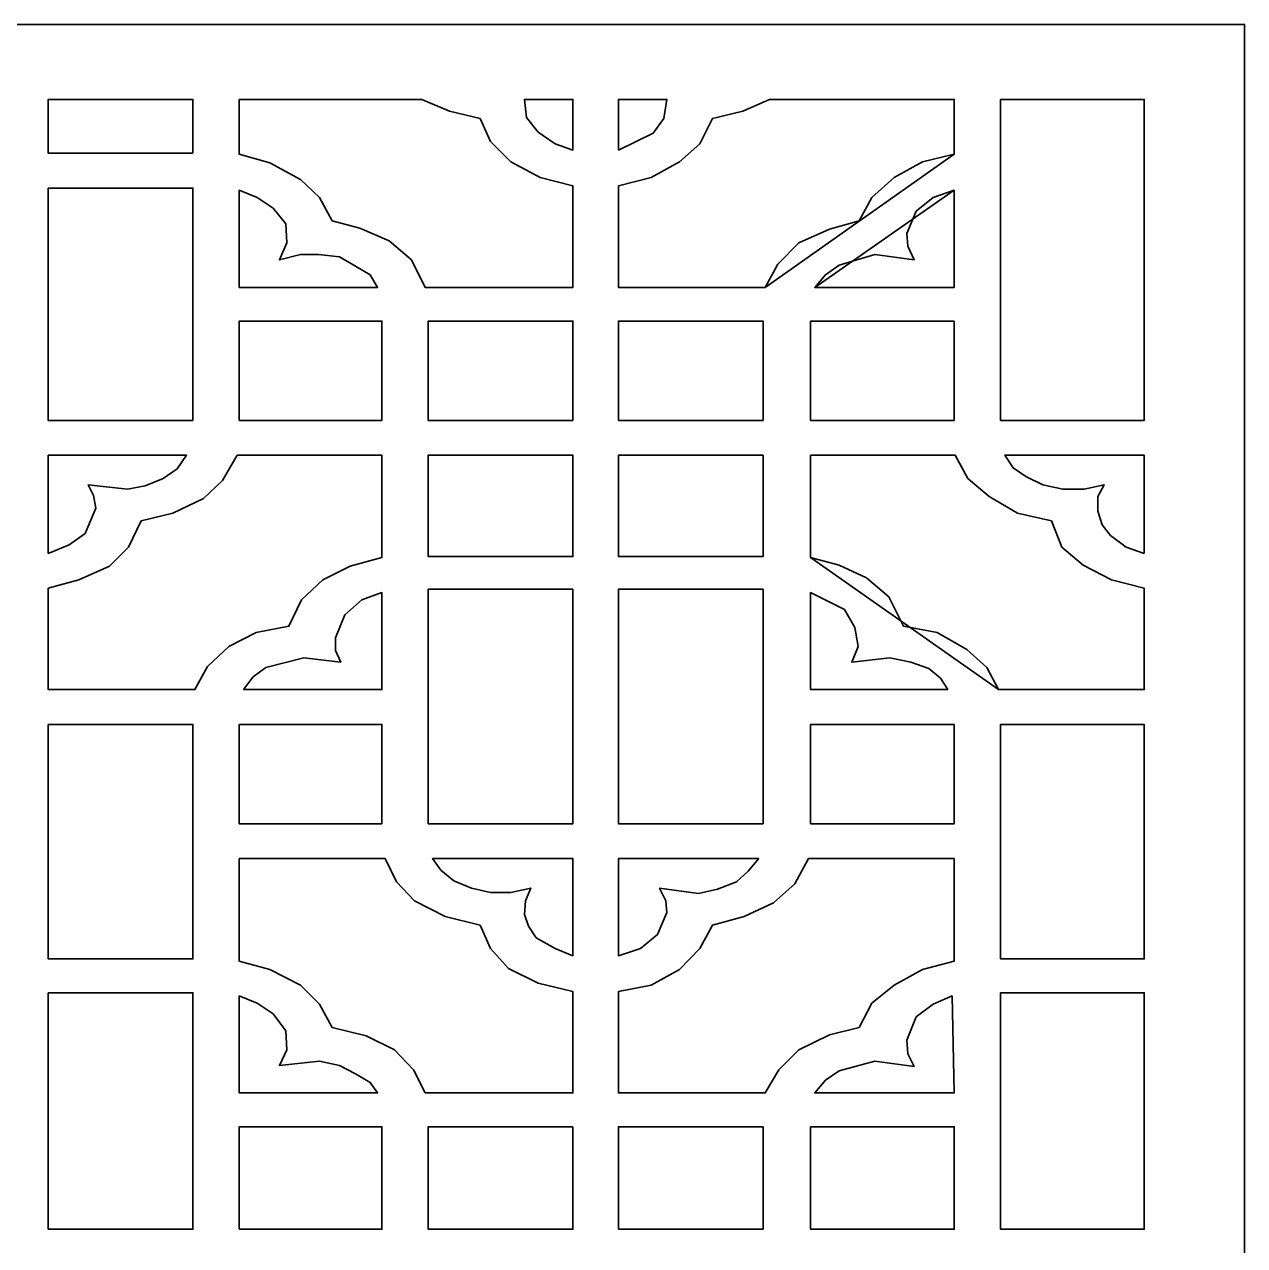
# Model space of a CAD drawing. Header units: centimetres. Extents: x -6.3 to 5.7, y -10.6 to 13.9.
# Drawn here: x -0.29 to 5.67, y 7.89 to 13.86 of the extents above; entities that cross this region are included whole.
import ezdxf

# ---------------------------------------------------------------- set-up
doc = ezdxf.new("R2010")
doc.units = ezdxf.units.CM
doc.header["$MEASUREMENT"] = 0
doc.layers.add('layer 1', color=7, linetype='Continuous')

msp = doc.modelspace()

# ---------------------------------------------------------------- linework, layer by layer
at = {"layer": 'layer 1', "color": 242, "lineweight": 35}
for points, knots in [([(-6.25119, 13.85675), (-6.25119, 13.85675), (5.66844, 13.85675), (5.66844, 13.85675), (5.66844, 13.85675), (5.66844, 13.85675), (5.66844, 1.93196), (5.66844, 1.93196), (5.66844, 1.93196), (5.66844, 1.93196), (-6.25119, 1.93196), (-6.25119, 1.93196), (-6.25119, 1.93196), (-6.25119, 1.93196), (-6.25119, 13.85675), (-6.25119, 13.85675)], [0, 0, 0, 0, 0.2, 0.2, 0.2, 0.2, 0.4, 0.4, 0.4, 0.4, 0.6, 0.6, 0.6, 0.6, 1, 1, 1, 1]), ([(0.53129, 13.22752), (0.53129, 13.22752), (-0.17532, 13.22752), (-0.17532, 13.22752), (-0.17532, 13.22752), (-0.17532, 13.22752), (-0.17532, 13.49055), (-0.17532, 13.49055), (-0.17532, 13.49055), (-0.17532, 13.49055), (0.53129, 13.49055), (0.53129, 13.49055), (0.53129, 13.49055), (0.53129, 13.49055), (0.53129, 13.36162), (0.53129, 13.36162), (0.53129, 13.36162), (0.53129, 13.36162), (0.53129, 13.22752), (0.53129, 13.22752)], [0, 0, 0, 0, 0.1666667, 0.1666667, 0.1666667, 0.1666667, 0.3333333, 0.3333333, 0.3333333, 0.3333333, 0.5, 0.5, 0.5, 0.5, 0.6666667, 0.6666667, 0.6666667, 0.6666667, 1, 1, 1, 1]), ([(2.38809, 12.57246), (2.38809, 12.57246), (1.666, 12.57246), (1.666, 12.57246), (1.666, 12.57246), (1.666, 12.57246), (1.59895, 12.70657), (1.59895, 12.70657), (1.59895, 12.70657), (1.59895, 12.70657), (1.49064, 12.79941), (1.49064, 12.79941), (1.49064, 12.79941), (1.49064, 12.79941), (1.34622, 12.8613), (1.34622, 12.8613), (1.34622, 12.8613), (1.34622, 12.8613), (1.21212, 12.8974), (1.21212, 12.8974), (1.21212, 12.8974), (1.21212, 12.8974), (1.15023, 13.01087), (1.15023, 13.01087), (1.15023, 13.01087), (1.15023, 13.01087), (1.05739, 13.09858), (1.05739, 13.09858), (1.05739, 13.09858), (1.05739, 13.09858), (0.90781, 13.1811), (0.90781, 13.1811), (0.90781, 13.1811), (0.90781, 13.1811), (0.75823, 13.22234), (0.75823, 13.22234), (0.75823, 13.22234), (0.75823, 13.22234), (0.75823, 13.49055), (0.75823, 13.49055), (0.75823, 13.49055), (0.75823, 13.49055), (1.65053, 13.49055), (1.65053, 13.49055), (1.65053, 13.49055), (1.65053, 13.49055), (1.78463, 13.43383), (1.78463, 13.43383), (1.78463, 13.43383), (1.78463, 13.43383), (1.93421, 13.39771), (1.93421, 13.39771), (1.93421, 13.39771), (1.93421, 13.39771), (1.98579, 13.28424), (1.98579, 13.28424), (1.98579, 13.28424), (1.98579, 13.28424), (2.08378, 13.18626), (2.08378, 13.18626), (2.08378, 13.18626), (2.08378, 13.18626), (2.2282, 13.10889), (2.2282, 13.10889), (2.2282, 13.10889), (2.2282, 13.10889), (2.38809, 13.06763), (2.38809, 13.06763), (2.38809, 13.06763), (2.38809, 13.06763), (2.38809, 12.57246), (2.38809, 12.57246)], [0, 0, 0, 0, 0.0526316, 0.0526316, 0.0526316, 0.0526316, 0.1052632, 0.1052632, 0.1052632, 0.1052632, 0.1578947, 0.1578947, 0.1578947, 0.1578947, 0.2105263, 0.2105263, 0.2105263, 0.2105263, 0.2631579, 0.2631579, 0.2631579, 0.2631579, 0.3157895, 0.3157895, 0.3157895, 0.3157895, 0.3684211, 0.3684211, 0.3684211, 0.3684211, 0.4210526, 0.4210526, 0.4210526, 0.4210526, 0.4736842, 0.4736842, 0.4736842, 0.4736842, 0.5263158, 0.5263158, 0.5263158, 0.5263158, 0.5789474, 0.5789474, 0.5789474, 0.5789474, 0.6315789, 0.6315789, 0.6315789, 0.6315789, 0.6842105, 0.6842105, 0.6842105, 0.6842105, 0.7368421, 0.7368421, 0.7368421, 0.7368421, 0.7894737, 0.7894737, 0.7894737, 0.7894737, 0.8421053, 0.8421053, 0.8421053, 0.8421053, 0.8947368, 0.8947368, 0.8947368, 0.8947368, 1, 1, 1, 1]), ([(2.38809, 13.49055), (2.38809, 13.49055), (2.38809, 13.24297), (2.38809, 13.24297), (2.38809, 13.24297), (2.38809, 13.24297), (2.30041, 13.27392), (2.30041, 13.27392), (2.30041, 13.27392), (2.30041, 13.27392), (2.21789, 13.33068), (2.21789, 13.33068), (2.21789, 13.33068), (2.21789, 13.33068), (2.16115, 13.40289), (2.16115, 13.40289), (2.16115, 13.40289), (2.16115, 13.40289), (2.15084, 13.49055), (2.15084, 13.49055), (2.15084, 13.49055), (2.15084, 13.49055), (2.38809, 13.49055), (2.38809, 13.49055)], [0, 0, 0, 0, 0.1428571, 0.1428571, 0.1428571, 0.1428571, 0.2857143, 0.2857143, 0.2857143, 0.2857143, 0.4285714, 0.4285714, 0.4285714, 0.4285714, 0.5714286, 0.5714286, 0.5714286, 0.5714286, 0.7142857, 0.7142857, 0.7142857, 0.7142857, 1, 1, 1, 1]), ([(2.15084, 13.49055), (2.15084, 13.49055), (2.38809, 13.49055), (2.38809, 13.49055), (2.38809, 13.49055), (2.38809, 13.49055), (2.15084, 13.49055), (2.15084, 13.49055)], [0, 0, 0, 0, 0.3333333, 0.3333333, 0.3333333, 0.3333333, 1, 1, 1, 1]), ([(4.25005, 13.22234), (4.25005, 13.22234), (4.25005, 13.49055), (4.25005, 13.49055), (4.25005, 13.49055), (4.25005, 13.49055), (3.34744, 13.49055), (3.34744, 13.49055), (3.34744, 13.49055), (3.34744, 13.49055), (3.2185, 13.43383), (3.2185, 13.43383), (3.2185, 13.43383), (3.2185, 13.43383), (3.06892, 13.39771), (3.06892, 13.39771), (3.06892, 13.39771), (3.06892, 13.39771), (3.00703, 13.27392), (3.00703, 13.27392), (3.00703, 13.27392), (3.00703, 13.27392), (2.90903, 13.18626), (2.90903, 13.18626), (2.90903, 13.18626), (2.90903, 13.18626), (2.76977, 13.10889), (2.76977, 13.10889), (2.76977, 13.10889), (2.76977, 13.10889), (2.60988, 13.06763), (2.60988, 13.06763), (2.60988, 13.06763), (2.60988, 13.06763), (2.60988, 12.57246), (2.60988, 12.57246), (2.60988, 12.57246), (2.60988, 12.57246), (3.32681, 12.57246), (3.32681, 12.57246), (3.32681, 12.57246), (3.32681, 12.57246), (4.25005, 13.22234), (4.25005, 13.22234), (4.25005, 13.22234), (4.25005, 13.22234), (4.09532, 13.18626), (4.09532, 13.18626), (4.09532, 13.18626), (4.09532, 13.18626), (3.95606, 13.10889), (3.95606, 13.10889), (3.95606, 13.10889), (3.95606, 13.10889), (3.84775, 13.01087), (3.84775, 13.01087), (3.84775, 13.01087), (3.84775, 13.01087), (3.78585, 12.8974), (3.78585, 12.8974), (3.78585, 12.8974), (3.78585, 12.8974), (3.64143, 12.85614), (3.64143, 12.85614), (3.64143, 12.85614), (3.64143, 12.85614), (3.49186, 12.78909), (3.49186, 12.78909), (3.49186, 12.78909), (3.49186, 12.78909), (3.3887, 12.68593), (3.3887, 12.68593), (3.3887, 12.68593), (3.3887, 12.68593), (3.32681, 12.57246), (3.32681, 12.57246), (3.32681, 12.57246), (3.32681, 12.57246), (4.25005, 13.22234), (4.25005, 13.22234)], [0, 0, 0, 0, 0.047619, 0.047619, 0.047619, 0.047619, 0.0952381, 0.0952381, 0.0952381, 0.0952381, 0.1428571, 0.1428571, 0.1428571, 0.1428571, 0.1904762, 0.1904762, 0.1904762, 0.1904762, 0.2380952, 0.2380952, 0.2380952, 0.2380952, 0.2857143, 0.2857143, 0.2857143, 0.2857143, 0.3333333, 0.3333333, 0.3333333, 0.3333333, 0.3809524, 0.3809524, 0.3809524, 0.3809524, 0.4285714, 0.4285714, 0.4285714, 0.4285714, 0.4761905, 0.4761905, 0.4761905, 0.4761905, 0.5238095, 0.5238095, 0.5238095, 0.5238095, 0.5714286, 0.5714286, 0.5714286, 0.5714286, 0.6190476, 0.6190476, 0.6190476, 0.6190476, 0.6666667, 0.6666667, 0.6666667, 0.6666667, 0.7142857, 0.7142857, 0.7142857, 0.7142857, 0.7619048, 0.7619048, 0.7619048, 0.7619048, 0.8095238, 0.8095238, 0.8095238, 0.8095238, 0.8571429, 0.8571429, 0.8571429, 0.8571429, 0.9047619, 0.9047619, 0.9047619, 0.9047619, 1, 1, 1, 1]), ([(2.60988, 13.24297), (2.60988, 13.24297), (2.60988, 13.49055), (2.60988, 13.49055), (2.60988, 13.49055), (2.60988, 13.49055), (2.84714, 13.49055), (2.84714, 13.49055), (2.84714, 13.49055), (2.84714, 13.49055), (2.83166, 13.39771), (2.83166, 13.39771), (2.83166, 13.39771), (2.83166, 13.39771), (2.78008, 13.3255), (2.78008, 13.3255), (2.78008, 13.3255), (2.78008, 13.3255), (2.60988, 13.24297), (2.60988, 13.24297)], [0, 0, 0, 0, 0.1666667, 0.1666667, 0.1666667, 0.1666667, 0.3333333, 0.3333333, 0.3333333, 0.3333333, 0.5, 0.5, 0.5, 0.5, 0.6666667, 0.6666667, 0.6666667, 0.6666667, 1, 1, 1, 1]), ([(4.47699, 13.49055), (4.47699, 13.49055), (5.17845, 13.49055), (5.17845, 13.49055), (5.17845, 13.49055), (5.17845, 13.49055), (5.17845, 13.145), (5.17845, 13.145), (5.17845, 13.145), (5.17845, 13.145), (5.17845, 12.48996), (5.17845, 12.48996), (5.17845, 12.48996), (5.17845, 12.48996), (5.17845, 11.92258), (5.17845, 11.92258), (5.17845, 11.92258), (5.17845, 11.92258), (4.47699, 11.92258), (4.47699, 11.92258), (4.47699, 11.92258), (4.47699, 11.92258), (4.47699, 13.49055), (4.47699, 13.49055)], [0, 0, 0, 0, 0.1428571, 0.1428571, 0.1428571, 0.1428571, 0.2857143, 0.2857143, 0.2857143, 0.2857143, 0.4285714, 0.4285714, 0.4285714, 0.4285714, 0.5714286, 0.5714286, 0.5714286, 0.5714286, 0.7142857, 0.7142857, 0.7142857, 0.7142857, 1, 1, 1, 1]), ([(4.47699, 11.92258), (4.47699, 11.92258), (4.47699, 13.49055), (4.47699, 13.49055), (4.47699, 13.49055), (4.47699, 13.49055), (4.47699, 11.92258), (4.47699, 11.92258)], [0, 0, 0, 0, 0.3333333, 0.3333333, 0.3333333, 0.3333333, 1, 1, 1, 1]), ([(2.38809, 13.06763), (2.38809, 13.06763), (2.38809, 12.57246), (2.38809, 12.57246), (2.38809, 12.57246), (2.38809, 12.57246), (2.38809, 13.06763), (2.38809, 13.06763)], [0, 0, 0, 0, 0.3333333, 0.3333333, 0.3333333, 0.3333333, 1, 1, 1, 1]), ([(-0.17532, 13.05731), (-0.17532, 13.05731), (0.53129, 13.05731), (0.53129, 13.05731), (0.53129, 13.05731), (0.53129, 13.05731), (0.53129, 11.92258), (0.53129, 11.92258), (0.53129, 11.92258), (0.53129, 11.92258), (-0.17532, 11.92258), (-0.17532, 11.92258), (-0.17532, 11.92258), (-0.17532, 11.92258), (-0.17532, 13.05731), (-0.17532, 13.05731)], [0, 0, 0, 0, 0.2, 0.2, 0.2, 0.2, 0.4, 0.4, 0.4, 0.4, 0.6, 0.6, 0.6, 0.6, 1, 1, 1, 1]), ([(0.75823, 12.57246), (0.75823, 12.57246), (0.75823, 13.047), (0.75823, 13.047), (0.75823, 13.047), (0.75823, 13.047), (0.84592, 13.01087), (0.84592, 13.01087), (0.84592, 13.01087), (0.84592, 13.01087), (0.92328, 12.9593), (0.92328, 12.9593), (0.92328, 12.9593), (0.92328, 12.9593), (0.98518, 12.88193), (0.98518, 12.88193), (0.98518, 12.88193), (0.98518, 12.88193), (0.99033, 12.78909), (0.99033, 12.78909), (0.99033, 12.78909), (0.99033, 12.78909), (0.95423, 12.70657), (0.95423, 12.70657), (0.95423, 12.70657), (0.95423, 12.70657), (1.05739, 12.73235), (1.05739, 12.73235), (1.05739, 12.73235), (1.05739, 12.73235), (1.14507, 12.73235), (1.14507, 12.73235), (1.14507, 12.73235), (1.14507, 12.73235), (1.24822, 12.72204), (1.24822, 12.72204), (1.24822, 12.72204), (1.24822, 12.72204), (1.32559, 12.67562), (1.32559, 12.67562), (1.32559, 12.67562), (1.32559, 12.67562), (1.3978, 12.63436), (1.3978, 12.63436), (1.3978, 12.63436), (1.3978, 12.63436), (1.4339, 12.57246), (1.4339, 12.57246), (1.4339, 12.57246), (1.4339, 12.57246), (0.75823, 12.57246), (0.75823, 12.57246)], [0, 0, 0, 0, 0.0714286, 0.0714286, 0.0714286, 0.0714286, 0.1428571, 0.1428571, 0.1428571, 0.1428571, 0.2142857, 0.2142857, 0.2142857, 0.2142857, 0.2857143, 0.2857143, 0.2857143, 0.2857143, 0.3571429, 0.3571429, 0.3571429, 0.3571429, 0.4285714, 0.4285714, 0.4285714, 0.4285714, 0.5, 0.5, 0.5, 0.5, 0.5714286, 0.5714286, 0.5714286, 0.5714286, 0.6428571, 0.6428571, 0.6428571, 0.6428571, 0.7142857, 0.7142857, 0.7142857, 0.7142857, 0.7857143, 0.7857143, 0.7857143, 0.7857143, 0.8571429, 0.8571429, 0.8571429, 0.8571429, 1, 1, 1, 1]), ([(4.25005, 13.047), (4.25005, 13.047), (4.25005, 12.57246), (4.25005, 12.57246), (4.25005, 12.57246), (4.25005, 12.57246), (3.56923, 12.57246), (3.56923, 12.57246), (3.56923, 12.57246), (3.56923, 12.57246), (4.25005, 13.047), (4.25005, 13.047)], [0, 0, 0, 0, 0.25, 0.25, 0.25, 0.25, 0.5, 0.5, 0.5, 0.5, 1, 1, 1, 1]), ([(3.56923, 12.57246), (3.56923, 12.57246), (3.6208, 12.63436), (3.6208, 12.63436), (3.6208, 12.63436), (3.6208, 12.63436), (3.68785, 12.68078), (3.68785, 12.68078), (3.68785, 12.68078), (3.68785, 12.68078), (3.86322, 12.73235), (3.86322, 12.73235), (3.86322, 12.73235), (3.86322, 12.73235), (4.05406, 12.70657), (4.05406, 12.70657), (4.05406, 12.70657), (4.05406, 12.70657), (4.02311, 12.77362), (4.02311, 12.77362), (4.02311, 12.77362), (4.02311, 12.77362), (4.01795, 12.83551), (4.01795, 12.83551), (4.01795, 12.83551), (4.01795, 12.83551), (4.06437, 12.94382), (4.06437, 12.94382), (4.06437, 12.94382), (4.06437, 12.94382), (4.1469, 13.01087), (4.1469, 13.01087), (4.1469, 13.01087), (4.1469, 13.01087), (4.25005, 13.047), (4.25005, 13.047), (4.25005, 13.047), (4.25005, 13.047), (3.56923, 12.57246), (3.56923, 12.57246)], [0, 0, 0, 0, 0.0909091, 0.0909091, 0.0909091, 0.0909091, 0.1818182, 0.1818182, 0.1818182, 0.1818182, 0.2727273, 0.2727273, 0.2727273, 0.2727273, 0.3636364, 0.3636364, 0.3636364, 0.3636364, 0.4545455, 0.4545455, 0.4545455, 0.4545455, 0.5454545, 0.5454545, 0.5454545, 0.5454545, 0.6363636, 0.6363636, 0.6363636, 0.6363636, 0.7272727, 0.7272727, 0.7272727, 0.7272727, 0.8181818, 0.8181818, 0.8181818, 0.8181818, 1, 1, 1, 1]), ([(1.4339, 12.57246), (1.4339, 12.57246), (0.75823, 12.57246), (0.75823, 12.57246), (0.75823, 12.57246), (0.75823, 12.57246), (1.4339, 12.57246), (1.4339, 12.57246)], [0, 0, 0, 0, 0.3333333, 0.3333333, 0.3333333, 0.3333333, 1, 1, 1, 1]), ([(0.75823, 11.92258), (0.75823, 11.92258), (0.75823, 12.40743), (0.75823, 12.40743), (0.75823, 12.40743), (0.75823, 12.40743), (1.45454, 12.40743), (1.45454, 12.40743), (1.45454, 12.40743), (1.45454, 12.40743), (1.45454, 11.92258), (1.45454, 11.92258), (1.45454, 11.92258), (1.45454, 11.92258), (0.75823, 11.92258), (0.75823, 11.92258)], [0, 0, 0, 0, 0.2, 0.2, 0.2, 0.2, 0.4, 0.4, 0.4, 0.4, 0.6, 0.6, 0.6, 0.6, 1, 1, 1, 1]), ([(1.68148, 11.92258), (1.68148, 11.92258), (1.68148, 12.40743), (1.68148, 12.40743), (1.68148, 12.40743), (1.68148, 12.40743), (2.38809, 12.40743), (2.38809, 12.40743), (2.38809, 12.40743), (2.38809, 12.40743), (2.38809, 11.92258), (2.38809, 11.92258), (2.38809, 11.92258), (2.38809, 11.92258), (1.68148, 11.92258), (1.68148, 11.92258)], [0, 0, 0, 0, 0.2, 0.2, 0.2, 0.2, 0.4, 0.4, 0.4, 0.4, 0.6, 0.6, 0.6, 0.6, 1, 1, 1, 1]), ([(2.60988, 11.92258), (2.60988, 11.92258), (2.60988, 12.40743), (2.60988, 12.40743), (2.60988, 12.40743), (2.60988, 12.40743), (3.31649, 12.40743), (3.31649, 12.40743), (3.31649, 12.40743), (3.31649, 12.40743), (3.31649, 11.92258), (3.31649, 11.92258), (3.31649, 11.92258), (3.31649, 11.92258), (2.60988, 11.92258), (2.60988, 11.92258)], [0, 0, 0, 0, 0.2, 0.2, 0.2, 0.2, 0.4, 0.4, 0.4, 0.4, 0.6, 0.6, 0.6, 0.6, 1, 1, 1, 1]), ([(4.25005, 12.40743), (4.25005, 12.40743), (4.25005, 11.92258), (4.25005, 11.92258), (4.25005, 11.92258), (4.25005, 11.92258), (3.54859, 11.92258), (3.54859, 11.92258), (3.54859, 11.92258), (3.54859, 11.92258), (3.54859, 12.40743), (3.54859, 12.40743), (3.54859, 12.40743), (3.54859, 12.40743), (3.89417, 12.40743), (3.89417, 12.40743), (3.89417, 12.40743), (3.89417, 12.40743), (4.25005, 12.40743), (4.25005, 12.40743)], [0, 0, 0, 0, 0.1666667, 0.1666667, 0.1666667, 0.1666667, 0.3333333, 0.3333333, 0.3333333, 0.3333333, 0.5, 0.5, 0.5, 0.5, 0.6666667, 0.6666667, 0.6666667, 0.6666667, 1, 1, 1, 1]), ([(-0.17532, 11.7524), (-0.17532, 11.7524), (0.50035, 11.7524), (0.50035, 11.7524), (0.50035, 11.7524), (0.50035, 11.7524), (-0.17532, 11.7524), (-0.17532, 11.7524)], [0, 0, 0, 0, 0.3333333, 0.3333333, 0.3333333, 0.3333333, 1, 1, 1, 1]), ([(0.50035, 11.7524), (0.50035, 11.7524), (0.45393, 11.68532), (0.45393, 11.68532), (0.45393, 11.68532), (0.45393, 11.68532), (0.38687, 11.6389), (0.38687, 11.6389), (0.38687, 11.6389), (0.38687, 11.6389), (0.29919, 11.6028), (0.29919, 11.6028), (0.29919, 11.6028), (0.29919, 11.6028), (0.21151, 11.58733), (0.21151, 11.58733), (0.21151, 11.58733), (0.21151, 11.58733), (0.02067, 11.60796), (0.02067, 11.60796), (0.02067, 11.60796), (0.02067, 11.60796), (0.04646, 11.55638), (0.04646, 11.55638), (0.04646, 11.55638), (0.04646, 11.55638), (0.05678, 11.49449), (0.05678, 11.49449), (0.05678, 11.49449), (0.05678, 11.49449), (0.0052, 11.3707), (0.0052, 11.3707), (0.0052, 11.3707), (0.0052, 11.3707), (-0.07217, 11.31396), (-0.07217, 11.31396), (-0.07217, 11.31396), (-0.07217, 11.31396), (-0.17532, 11.2727), (-0.17532, 11.2727), (-0.17532, 11.2727), (-0.17532, 11.2727), (-0.17532, 11.7524), (-0.17532, 11.7524), (-0.17532, 11.7524), (-0.17532, 11.7524), (0.50035, 11.7524), (0.50035, 11.7524)], [0, 0, 0, 0, 0.0769231, 0.0769231, 0.0769231, 0.0769231, 0.1538462, 0.1538462, 0.1538462, 0.1538462, 0.2307692, 0.2307692, 0.2307692, 0.2307692, 0.3076923, 0.3076923, 0.3076923, 0.3076923, 0.3846154, 0.3846154, 0.3846154, 0.3846154, 0.4615385, 0.4615385, 0.4615385, 0.4615385, 0.5384615, 0.5384615, 0.5384615, 0.5384615, 0.6153846, 0.6153846, 0.6153846, 0.6153846, 0.6923077, 0.6923077, 0.6923077, 0.6923077, 0.7692308, 0.7692308, 0.7692308, 0.7692308, 0.8461538, 0.8461538, 0.8461538, 0.8461538, 1, 1, 1, 1]), ([(0.74792, 11.7524), (0.74792, 11.7524), (1.45454, 11.7524), (1.45454, 11.7524), (1.45454, 11.7524), (1.45454, 11.7524), (1.45454, 11.25207), (1.45454, 11.25207), (1.45454, 11.25207), (1.45454, 11.25207), (1.2998, 11.21081), (1.2998, 11.21081), (1.2998, 11.21081), (1.2998, 11.21081), (1.1657, 11.14376), (1.1657, 11.14376), (1.1657, 11.14376), (1.1657, 11.14376), (1.06254, 11.04576), (1.06254, 11.04576), (1.06254, 11.04576), (1.06254, 11.04576), (1.00065, 10.91681), (1.00065, 10.91681), (1.00065, 10.91681), (1.00065, 10.91681), (0.84076, 10.88587), (0.84076, 10.88587), (0.84076, 10.88587), (0.84076, 10.88587), (0.70666, 10.81882), (0.70666, 10.81882), (0.70666, 10.81882), (0.70666, 10.81882), (0.6035, 10.72082), (0.6035, 10.72082), (0.6035, 10.72082), (0.6035, 10.72082), (0.54161, 10.60735), (0.54161, 10.60735), (0.54161, 10.60735), (0.54161, 10.60735), (-0.17532, 10.60735), (-0.17532, 10.60735), (-0.17532, 10.60735), (-0.17532, 10.60735), (-0.17532, 11.1025), (-0.17532, 11.1025), (-0.17532, 11.1025), (-0.17532, 11.1025), (-0.02575, 11.14376), (-0.02575, 11.14376), (-0.02575, 11.14376), (-0.02575, 11.14376), (0.12383, 11.21081), (0.12383, 11.21081), (0.12383, 11.21081), (0.12383, 11.21081), (0.21667, 11.30365), (0.21667, 11.30365), (0.21667, 11.30365), (0.21667, 11.30365), (0.27856, 11.43259), (0.27856, 11.43259), (0.27856, 11.43259), (0.27856, 11.43259), (0.43329, 11.4687), (0.43329, 11.4687), (0.43329, 11.4687), (0.43329, 11.4687), (0.58287, 11.54091), (0.58287, 11.54091), (0.58287, 11.54091), (0.58287, 11.54091), (0.67571, 11.62859), (0.67571, 11.62859), (0.67571, 11.62859), (0.67571, 11.62859), (0.74792, 11.7524), (0.74792, 11.7524)], [0, 0, 0, 0, 0.047619, 0.047619, 0.047619, 0.047619, 0.0952381, 0.0952381, 0.0952381, 0.0952381, 0.1428571, 0.1428571, 0.1428571, 0.1428571, 0.1904762, 0.1904762, 0.1904762, 0.1904762, 0.2380952, 0.2380952, 0.2380952, 0.2380952, 0.2857143, 0.2857143, 0.2857143, 0.2857143, 0.3333333, 0.3333333, 0.3333333, 0.3333333, 0.3809524, 0.3809524, 0.3809524, 0.3809524, 0.4285714, 0.4285714, 0.4285714, 0.4285714, 0.4761905, 0.4761905, 0.4761905, 0.4761905, 0.5238095, 0.5238095, 0.5238095, 0.5238095, 0.5714286, 0.5714286, 0.5714286, 0.5714286, 0.6190476, 0.6190476, 0.6190476, 0.6190476, 0.6666667, 0.6666667, 0.6666667, 0.6666667, 0.7142857, 0.7142857, 0.7142857, 0.7142857, 0.7619048, 0.7619048, 0.7619048, 0.7619048, 0.8095238, 0.8095238, 0.8095238, 0.8095238, 0.8571429, 0.8571429, 0.8571429, 0.8571429, 0.9047619, 0.9047619, 0.9047619, 0.9047619, 1, 1, 1, 1]), ([(2.38809, 11.7524), (2.38809, 11.7524), (2.38809, 11.25723), (2.38809, 11.25723), (2.38809, 11.25723), (2.38809, 11.25723), (1.68148, 11.25723), (1.68148, 11.25723), (1.68148, 11.25723), (1.68148, 11.25723), (1.68148, 11.7524), (1.68148, 11.7524), (1.68148, 11.7524), (1.68148, 11.7524), (2.38809, 11.7524), (2.38809, 11.7524)], [0, 0, 0, 0, 0.2, 0.2, 0.2, 0.2, 0.4, 0.4, 0.4, 0.4, 0.6, 0.6, 0.6, 0.6, 1, 1, 1, 1]), ([(3.31649, 11.7524), (3.31649, 11.7524), (3.31649, 11.25723), (3.31649, 11.25723), (3.31649, 11.25723), (3.31649, 11.25723), (2.60988, 11.25723), (2.60988, 11.25723), (2.60988, 11.25723), (2.60988, 11.25723), (2.60988, 11.7524), (2.60988, 11.7524), (2.60988, 11.7524), (2.60988, 11.7524), (3.31649, 11.7524), (3.31649, 11.7524)], [0, 0, 0, 0, 0.2, 0.2, 0.2, 0.2, 0.4, 0.4, 0.4, 0.4, 0.6, 0.6, 0.6, 0.6, 1, 1, 1, 1]), ([(4.46668, 10.60735), (4.46668, 10.60735), (5.17845, 10.60735), (5.17845, 10.60735), (5.17845, 10.60735), (5.17845, 10.60735), (5.17845, 11.1025), (5.17845, 11.1025), (5.17845, 11.1025), (5.17845, 11.1025), (5.01856, 11.14376), (5.01856, 11.14376), (5.01856, 11.14376), (5.01856, 11.14376), (4.8793, 11.21597), (4.8793, 11.21597), (4.8793, 11.21597), (4.8793, 11.21597), (4.77615, 11.30365), (4.77615, 11.30365), (4.77615, 11.30365), (4.77615, 11.30365), (4.72457, 11.43259), (4.72457, 11.43259), (4.72457, 11.43259), (4.72457, 11.43259), (4.55952, 11.4687), (4.55952, 11.4687), (4.55952, 11.4687), (4.55952, 11.4687), (4.42026, 11.55122), (4.42026, 11.55122), (4.42026, 11.55122), (4.42026, 11.55122), (4.3171, 11.6389), (4.3171, 11.6389), (4.3171, 11.6389), (4.3171, 11.6389), (4.25521, 11.7524), (4.25521, 11.7524), (4.25521, 11.7524), (4.25521, 11.7524), (3.54859, 11.7524), (3.54859, 11.7524), (3.54859, 11.7524), (3.54859, 11.7524), (3.54859, 11.25207), (3.54859, 11.25207), (3.54859, 11.25207), (3.54859, 11.25207), (4.46668, 10.60735), (4.46668, 10.60735), (4.46668, 10.60735), (4.46668, 10.60735), (4.40994, 10.71566), (4.40994, 10.71566), (4.40994, 10.71566), (4.40994, 10.71566), (4.31195, 10.80334), (4.31195, 10.80334), (4.31195, 10.80334), (4.31195, 10.80334), (4.16753, 10.88587), (4.16753, 10.88587), (4.16753, 10.88587), (4.16753, 10.88587), (4.00248, 10.91681), (4.00248, 10.91681), (4.00248, 10.91681), (4.00248, 10.91681), (3.93027, 11.06123), (3.93027, 11.06123), (3.93027, 11.06123), (3.93027, 11.06123), (3.82196, 11.15407), (3.82196, 11.15407), (3.82196, 11.15407), (3.82196, 11.15407), (3.68785, 11.21597), (3.68785, 11.21597), (3.68785, 11.21597), (3.68785, 11.21597), (3.54859, 11.25207), (3.54859, 11.25207), (3.54859, 11.25207), (3.54859, 11.25207), (4.46668, 10.60735), (4.46668, 10.60735)], [0, 0, 0, 0, 0.0434783, 0.0434783, 0.0434783, 0.0434783, 0.0869565, 0.0869565, 0.0869565, 0.0869565, 0.1304348, 0.1304348, 0.1304348, 0.1304348, 0.173913, 0.173913, 0.173913, 0.173913, 0.2173913, 0.2173913, 0.2173913, 0.2173913, 0.2608696, 0.2608696, 0.2608696, 0.2608696, 0.3043478, 0.3043478, 0.3043478, 0.3043478, 0.3478261, 0.3478261, 0.3478261, 0.3478261, 0.3913043, 0.3913043, 0.3913043, 0.3913043, 0.4347826, 0.4347826, 0.4347826, 0.4347826, 0.4782609, 0.4782609, 0.4782609, 0.4782609, 0.5217391, 0.5217391, 0.5217391, 0.5217391, 0.5652174, 0.5652174, 0.5652174, 0.5652174, 0.6086957, 0.6086957, 0.6086957, 0.6086957, 0.6521739, 0.6521739, 0.6521739, 0.6521739, 0.6956522, 0.6956522, 0.6956522, 0.6956522, 0.7391304, 0.7391304, 0.7391304, 0.7391304, 0.7826087, 0.7826087, 0.7826087, 0.7826087, 0.826087, 0.826087, 0.826087, 0.826087, 0.8695652, 0.8695652, 0.8695652, 0.8695652, 0.9130435, 0.9130435, 0.9130435, 0.9130435, 1, 1, 1, 1]), ([(5.17845, 11.2727), (5.17845, 11.2727), (5.09077, 11.30365), (5.09077, 11.30365), (5.09077, 11.30365), (5.09077, 11.30365), (5.0134, 11.36038), (5.0134, 11.36038), (5.0134, 11.36038), (5.0134, 11.36038), (4.97214, 11.41196), (4.97214, 11.41196), (4.97214, 11.41196), (4.97214, 11.41196), (4.95151, 11.47901), (4.95151, 11.47901), (4.95151, 11.47901), (4.95151, 11.47901), (4.95151, 11.55122), (4.95151, 11.55122), (4.95151, 11.55122), (4.95151, 11.55122), (4.98246, 11.60796), (4.98246, 11.60796), (4.98246, 11.60796), (4.98246, 11.60796), (4.88446, 11.58733), (4.88446, 11.58733), (4.88446, 11.58733), (4.88446, 11.58733), (4.7813, 11.58733), (4.7813, 11.58733), (4.7813, 11.58733), (4.7813, 11.58733), (4.68331, 11.60796), (4.68331, 11.60796), (4.68331, 11.60796), (4.68331, 11.60796), (4.60078, 11.64922), (4.60078, 11.64922), (4.60078, 11.64922), (4.60078, 11.64922), (4.53889, 11.69048), (4.53889, 11.69048), (4.53889, 11.69048), (4.53889, 11.69048), (4.49763, 11.7524), (4.49763, 11.7524), (4.49763, 11.7524), (4.49763, 11.7524), (5.17845, 11.7524), (5.17845, 11.7524), (5.17845, 11.7524), (5.17845, 11.7524), (5.17845, 11.2727), (5.17845, 11.2727)], [0, 0, 0, 0, 0.0666667, 0.0666667, 0.0666667, 0.0666667, 0.1333333, 0.1333333, 0.1333333, 0.1333333, 0.2, 0.2, 0.2, 0.2, 0.2666667, 0.2666667, 0.2666667, 0.2666667, 0.3333333, 0.3333333, 0.3333333, 0.3333333, 0.4, 0.4, 0.4, 0.4, 0.4666667, 0.4666667, 0.4666667, 0.4666667, 0.5333333, 0.5333333, 0.5333333, 0.5333333, 0.6, 0.6, 0.6, 0.6, 0.6666667, 0.6666667, 0.6666667, 0.6666667, 0.7333333, 0.7333333, 0.7333333, 0.7333333, 0.8, 0.8, 0.8, 0.8, 0.8666667, 0.8666667, 0.8666667, 0.8666667, 1, 1, 1, 1]), ([(2.38809, 11.09734), (2.38809, 11.09734), (2.38809, 9.95231), (2.38809, 9.95231), (2.38809, 9.95231), (2.38809, 9.95231), (1.68148, 9.95231), (1.68148, 9.95231), (1.68148, 9.95231), (1.68148, 9.95231), (1.68148, 11.09734), (1.68148, 11.09734), (1.68148, 11.09734), (1.68148, 11.09734), (2.38809, 11.09734), (2.38809, 11.09734)], [0, 0, 0, 0, 0.2, 0.2, 0.2, 0.2, 0.4, 0.4, 0.4, 0.4, 0.6, 0.6, 0.6, 0.6, 1, 1, 1, 1]), ([(3.31649, 11.09734), (3.31649, 11.09734), (3.31649, 9.95231), (3.31649, 9.95231), (3.31649, 9.95231), (3.31649, 9.95231), (2.60988, 9.95231), (2.60988, 9.95231), (2.60988, 9.95231), (2.60988, 9.95231), (2.60988, 11.09734), (2.60988, 11.09734), (2.60988, 11.09734), (2.60988, 11.09734), (3.31649, 11.09734), (3.31649, 11.09734)], [0, 0, 0, 0, 0.2, 0.2, 0.2, 0.2, 0.4, 0.4, 0.4, 0.4, 0.6, 0.6, 0.6, 0.6, 1, 1, 1, 1]), ([(0.77887, 10.60735), (0.77887, 10.60735), (1.45454, 10.60735), (1.45454, 10.60735), (1.45454, 10.60735), (1.45454, 10.60735), (1.45454, 11.08186), (1.45454, 11.08186), (1.45454, 11.08186), (1.45454, 11.08186), (1.35654, 11.04576), (1.35654, 11.04576), (1.35654, 11.04576), (1.35654, 11.04576), (1.27401, 10.97355), (1.27401, 10.97355), (1.27401, 10.97355), (1.27401, 10.97355), (1.22759, 10.86008), (1.22759, 10.86008), (1.22759, 10.86008), (1.22759, 10.86008), (1.22759, 10.79819), (1.22759, 10.79819), (1.22759, 10.79819), (1.22759, 10.79819), (1.25338, 10.74145), (1.25338, 10.74145), (1.25338, 10.74145), (1.25338, 10.74145), (1.07286, 10.76208), (1.07286, 10.76208), (1.07286, 10.76208), (1.07286, 10.76208), (0.88718, 10.71566), (0.88718, 10.71566), (0.88718, 10.71566), (0.88718, 10.71566), (0.82529, 10.66924), (0.82529, 10.66924), (0.82529, 10.66924), (0.82529, 10.66924), (0.77887, 10.60735), (0.77887, 10.60735)], [0, 0, 0, 0, 0.0833333, 0.0833333, 0.0833333, 0.0833333, 0.1666667, 0.1666667, 0.1666667, 0.1666667, 0.25, 0.25, 0.25, 0.25, 0.3333333, 0.3333333, 0.3333333, 0.3333333, 0.4166667, 0.4166667, 0.4166667, 0.4166667, 0.5, 0.5, 0.5, 0.5, 0.5833333, 0.5833333, 0.5833333, 0.5833333, 0.6666667, 0.6666667, 0.6666667, 0.6666667, 0.75, 0.75, 0.75, 0.75, 0.8333333, 0.8333333, 0.8333333, 0.8333333, 1, 1, 1, 1]), ([(4.21911, 10.60735), (4.21911, 10.60735), (3.54859, 10.60735), (3.54859, 10.60735), (3.54859, 10.60735), (3.54859, 10.60735), (3.54859, 11.08186), (3.54859, 11.08186), (3.54859, 11.08186), (3.54859, 11.08186), (3.71364, 10.99934), (3.71364, 10.99934), (3.71364, 10.99934), (3.71364, 10.99934), (3.76522, 10.91166), (3.76522, 10.91166), (3.76522, 10.91166), (3.76522, 10.91166), (3.78069, 10.81882), (3.78069, 10.81882), (3.78069, 10.81882), (3.78069, 10.81882), (3.74975, 10.74145), (3.74975, 10.74145), (3.74975, 10.74145), (3.74975, 10.74145), (3.93543, 10.76208), (3.93543, 10.76208), (3.93543, 10.76208), (3.93543, 10.76208), (4.03858, 10.74145), (4.03858, 10.74145), (4.03858, 10.74145), (4.03858, 10.74145), (4.12627, 10.7105), (4.12627, 10.7105), (4.12627, 10.7105), (4.12627, 10.7105), (4.183, 10.66408), (4.183, 10.66408), (4.183, 10.66408), (4.183, 10.66408), (4.21911, 10.60735), (4.21911, 10.60735)], [0, 0, 0, 0, 0.0833333, 0.0833333, 0.0833333, 0.0833333, 0.1666667, 0.1666667, 0.1666667, 0.1666667, 0.25, 0.25, 0.25, 0.25, 0.3333333, 0.3333333, 0.3333333, 0.3333333, 0.4166667, 0.4166667, 0.4166667, 0.4166667, 0.5, 0.5, 0.5, 0.5, 0.5833333, 0.5833333, 0.5833333, 0.5833333, 0.6666667, 0.6666667, 0.6666667, 0.6666667, 0.75, 0.75, 0.75, 0.75, 0.8333333, 0.8333333, 0.8333333, 0.8333333, 1, 1, 1, 1]), ([(-0.17532, 10.43714), (-0.17532, 10.43714), (0.53129, 10.43714), (0.53129, 10.43714), (0.53129, 10.43714), (0.53129, 10.43714), (0.53129, 9.29211), (0.53129, 9.29211), (0.53129, 9.29211), (0.53129, 9.29211), (-0.17532, 9.29211), (-0.17532, 9.29211), (-0.17532, 9.29211), (-0.17532, 9.29211), (-0.17532, 10.43714), (-0.17532, 10.43714)], [0, 0, 0, 0, 0.2, 0.2, 0.2, 0.2, 0.4, 0.4, 0.4, 0.4, 0.6, 0.6, 0.6, 0.6, 1, 1, 1, 1]), ([(1.45454, 9.95231), (1.45454, 9.95231), (0.75823, 9.95231), (0.75823, 9.95231), (0.75823, 9.95231), (0.75823, 9.95231), (0.75823, 10.43714), (0.75823, 10.43714), (0.75823, 10.43714), (0.75823, 10.43714), (1.45454, 10.43714), (1.45454, 10.43714), (1.45454, 10.43714), (1.45454, 10.43714), (1.45454, 9.95231), (1.45454, 9.95231)], [0, 0, 0, 0, 0.2, 0.2, 0.2, 0.2, 0.4, 0.4, 0.4, 0.4, 0.6, 0.6, 0.6, 0.6, 1, 1, 1, 1]), ([(4.25005, 10.43714), (4.25005, 10.43714), (4.25005, 9.95231), (4.25005, 9.95231), (4.25005, 9.95231), (4.25005, 9.95231), (3.54859, 9.95231), (3.54859, 9.95231), (3.54859, 9.95231), (3.54859, 9.95231), (3.54859, 10.43714), (3.54859, 10.43714), (3.54859, 10.43714), (3.54859, 10.43714), (3.89417, 10.43714), (3.89417, 10.43714), (3.89417, 10.43714), (3.89417, 10.43714), (4.25005, 10.43714), (4.25005, 10.43714)], [0, 0, 0, 0, 0.1666667, 0.1666667, 0.1666667, 0.1666667, 0.3333333, 0.3333333, 0.3333333, 0.3333333, 0.5, 0.5, 0.5, 0.5, 0.6666667, 0.6666667, 0.6666667, 0.6666667, 1, 1, 1, 1]), ([(4.47699, 9.29211), (4.47699, 9.29211), (4.47699, 10.43714), (4.47699, 10.43714), (4.47699, 10.43714), (4.47699, 10.43714), (5.17845, 10.43714), (5.17845, 10.43714), (5.17845, 10.43714), (5.17845, 10.43714), (5.17845, 9.86463), (5.17845, 9.86463), (5.17845, 9.86463), (5.17845, 9.86463), (5.17845, 9.29211), (5.17845, 9.29211), (5.17845, 9.29211), (5.17845, 9.29211), (4.47699, 9.29211), (4.47699, 9.29211)], [0, 0, 0, 0, 0.1666667, 0.1666667, 0.1666667, 0.1666667, 0.3333333, 0.3333333, 0.3333333, 0.3333333, 0.5, 0.5, 0.5, 0.5, 0.6666667, 0.6666667, 0.6666667, 0.6666667, 1, 1, 1, 1]), ([(1.666, 8.63708), (1.666, 8.63708), (2.38809, 8.63708), (2.38809, 8.63708), (2.38809, 8.63708), (2.38809, 8.63708), (2.38809, 9.13222), (2.38809, 9.13222), (2.38809, 9.13222), (2.38809, 9.13222), (2.21789, 9.17348), (2.21789, 9.17348), (2.21789, 9.17348), (2.21789, 9.17348), (2.07347, 9.24569), (2.07347, 9.24569), (2.07347, 9.24569), (2.07347, 9.24569), (1.98579, 9.34369), (1.98579, 9.34369), (1.98579, 9.34369), (1.98579, 9.34369), (1.93421, 9.45716), (1.93421, 9.45716), (1.93421, 9.45716), (1.93421, 9.45716), (1.764, 9.49843), (1.764, 9.49843), (1.764, 9.49843), (1.764, 9.49843), (1.61443, 9.57579), (1.61443, 9.57579), (1.61443, 9.57579), (1.61443, 9.57579), (1.52674, 9.66863), (1.52674, 9.66863), (1.52674, 9.66863), (1.52674, 9.66863), (1.47001, 9.7821), (1.47001, 9.7821), (1.47001, 9.7821), (1.47001, 9.7821), (0.75823, 9.7821), (0.75823, 9.7821), (0.75823, 9.7821), (0.75823, 9.7821), (0.75823, 9.2818), (0.75823, 9.2818), (0.75823, 9.2818), (0.75823, 9.2818), (0.90781, 9.24054), (0.90781, 9.24054), (0.90781, 9.24054), (0.90781, 9.24054), (1.05739, 9.16317), (1.05739, 9.16317), (1.05739, 9.16317), (1.05739, 9.16317), (1.15023, 9.07033), (1.15023, 9.07033), (1.15023, 9.07033), (1.15023, 9.07033), (1.21212, 8.95686), (1.21212, 8.95686), (1.21212, 8.95686), (1.21212, 8.95686), (1.37717, 8.9156), (1.37717, 8.9156), (1.37717, 8.9156), (1.37717, 8.9156), (1.51643, 8.84854), (1.51643, 8.84854), (1.51643, 8.84854), (1.51643, 8.84854), (1.60927, 8.75055), (1.60927, 8.75055), (1.60927, 8.75055), (1.60927, 8.75055), (1.666, 8.63708), (1.666, 8.63708)], [0, 0, 0, 0, 0.047619, 0.047619, 0.047619, 0.047619, 0.0952381, 0.0952381, 0.0952381, 0.0952381, 0.1428571, 0.1428571, 0.1428571, 0.1428571, 0.1904762, 0.1904762, 0.1904762, 0.1904762, 0.2380952, 0.2380952, 0.2380952, 0.2380952, 0.2857143, 0.2857143, 0.2857143, 0.2857143, 0.3333333, 0.3333333, 0.3333333, 0.3333333, 0.3809524, 0.3809524, 0.3809524, 0.3809524, 0.4285714, 0.4285714, 0.4285714, 0.4285714, 0.4761905, 0.4761905, 0.4761905, 0.4761905, 0.5238095, 0.5238095, 0.5238095, 0.5238095, 0.5714286, 0.5714286, 0.5714286, 0.5714286, 0.6190476, 0.6190476, 0.6190476, 0.6190476, 0.6666667, 0.6666667, 0.6666667, 0.6666667, 0.7142857, 0.7142857, 0.7142857, 0.7142857, 0.7619048, 0.7619048, 0.7619048, 0.7619048, 0.8095238, 0.8095238, 0.8095238, 0.8095238, 0.8571429, 0.8571429, 0.8571429, 0.8571429, 0.9047619, 0.9047619, 0.9047619, 0.9047619, 1, 1, 1, 1]), ([(2.38809, 9.7821), (2.38809, 9.7821), (2.38809, 9.30759), (2.38809, 9.30759), (2.38809, 9.30759), (2.38809, 9.30759), (2.30041, 9.34369), (2.30041, 9.34369), (2.30041, 9.34369), (2.30041, 9.34369), (2.20757, 9.39527), (2.20757, 9.39527), (2.20757, 9.39527), (2.20757, 9.39527), (2.17147, 9.45201), (2.17147, 9.45201), (2.17147, 9.45201), (2.17147, 9.45201), (2.15084, 9.50874), (2.15084, 9.50874), (2.15084, 9.50874), (2.15084, 9.50874), (2.15599, 9.57579), (2.15599, 9.57579), (2.15599, 9.57579), (2.15599, 9.57579), (2.18178, 9.63769), (2.18178, 9.63769), (2.18178, 9.63769), (2.18178, 9.63769), (2.08378, 9.61705), (2.08378, 9.61705), (2.08378, 9.61705), (2.08378, 9.61705), (1.98579, 9.61705), (1.98579, 9.61705), (1.98579, 9.61705), (1.98579, 9.61705), (1.89295, 9.63769), (1.89295, 9.63769), (1.89295, 9.63769), (1.89295, 9.63769), (1.80526, 9.67379), (1.80526, 9.67379), (1.80526, 9.67379), (1.80526, 9.67379), (1.74337, 9.72537), (1.74337, 9.72537), (1.74337, 9.72537), (1.74337, 9.72537), (1.70211, 9.7821), (1.70211, 9.7821), (1.70211, 9.7821), (1.70211, 9.7821), (2.38809, 9.7821), (2.38809, 9.7821)], [0, 0, 0, 0, 0.0666667, 0.0666667, 0.0666667, 0.0666667, 0.1333333, 0.1333333, 0.1333333, 0.1333333, 0.2, 0.2, 0.2, 0.2, 0.2666667, 0.2666667, 0.2666667, 0.2666667, 0.3333333, 0.3333333, 0.3333333, 0.3333333, 0.4, 0.4, 0.4, 0.4, 0.4666667, 0.4666667, 0.4666667, 0.4666667, 0.5333333, 0.5333333, 0.5333333, 0.5333333, 0.6, 0.6, 0.6, 0.6, 0.6666667, 0.6666667, 0.6666667, 0.6666667, 0.7333333, 0.7333333, 0.7333333, 0.7333333, 0.8, 0.8, 0.8, 0.8, 0.8666667, 0.8666667, 0.8666667, 0.8666667, 1, 1, 1, 1]), ([(1.70211, 9.7821), (1.70211, 9.7821), (2.38809, 9.7821), (2.38809, 9.7821), (2.38809, 9.7821), (2.38809, 9.7821), (1.70211, 9.7821), (1.70211, 9.7821)], [0, 0, 0, 0, 0.3333333, 0.3333333, 0.3333333, 0.3333333, 1, 1, 1, 1]), ([(3.53828, 9.7821), (3.53828, 9.7821), (3.88901, 9.7821), (3.88901, 9.7821), (3.88901, 9.7821), (3.88901, 9.7821), (4.25005, 9.7821), (4.25005, 9.7821), (4.25005, 9.7821), (4.25005, 9.7821), (4.25005, 9.2818), (4.25005, 9.2818), (4.25005, 9.2818), (4.25005, 9.2818), (4.09532, 9.24054), (4.09532, 9.24054), (4.09532, 9.24054), (4.09532, 9.24054), (3.95606, 9.16317), (3.95606, 9.16317), (3.95606, 9.16317), (3.95606, 9.16317), (3.84775, 9.07549), (3.84775, 9.07549), (3.84775, 9.07549), (3.84775, 9.07549), (3.78585, 8.95686), (3.78585, 8.95686), (3.78585, 8.95686), (3.78585, 8.95686), (3.64143, 8.92075), (3.64143, 8.92075), (3.64143, 8.92075), (3.64143, 8.92075), (3.49186, 8.84854), (3.49186, 8.84854), (3.49186, 8.84854), (3.49186, 8.84854), (3.39386, 8.75055), (3.39386, 8.75055), (3.39386, 8.75055), (3.39386, 8.75055), (3.32681, 8.63708), (3.32681, 8.63708), (3.32681, 8.63708), (3.32681, 8.63708), (2.60988, 8.63708), (2.60988, 8.63708), (2.60988, 8.63708), (2.60988, 8.63708), (2.60988, 9.13222), (2.60988, 9.13222), (2.60988, 9.13222), (2.60988, 9.13222), (2.76977, 9.16317), (2.76977, 9.16317), (2.76977, 9.16317), (2.76977, 9.16317), (2.90903, 9.24054), (2.90903, 9.24054), (2.90903, 9.24054), (2.90903, 9.24054), (3.00703, 9.34369), (3.00703, 9.34369), (3.00703, 9.34369), (3.00703, 9.34369), (3.06892, 9.45716), (3.06892, 9.45716), (3.06892, 9.45716), (3.06892, 9.45716), (3.22365, 9.49843), (3.22365, 9.49843), (3.22365, 9.49843), (3.22365, 9.49843), (3.36807, 9.56548), (3.36807, 9.56548), (3.36807, 9.56548), (3.36807, 9.56548), (3.47123, 9.65832), (3.47123, 9.65832), (3.47123, 9.65832), (3.47123, 9.65832), (3.53828, 9.7821), (3.53828, 9.7821)], [0, 0, 0, 0, 0.0454545, 0.0454545, 0.0454545, 0.0454545, 0.0909091, 0.0909091, 0.0909091, 0.0909091, 0.1363636, 0.1363636, 0.1363636, 0.1363636, 0.1818182, 0.1818182, 0.1818182, 0.1818182, 0.2272727, 0.2272727, 0.2272727, 0.2272727, 0.2727273, 0.2727273, 0.2727273, 0.2727273, 0.3181818, 0.3181818, 0.3181818, 0.3181818, 0.3636364, 0.3636364, 0.3636364, 0.3636364, 0.4090909, 0.4090909, 0.4090909, 0.4090909, 0.4545455, 0.4545455, 0.4545455, 0.4545455, 0.5, 0.5, 0.5, 0.5, 0.5454545, 0.5454545, 0.5454545, 0.5454545, 0.5909091, 0.5909091, 0.5909091, 0.5909091, 0.6363636, 0.6363636, 0.6363636, 0.6363636, 0.6818182, 0.6818182, 0.6818182, 0.6818182, 0.7272727, 0.7272727, 0.7272727, 0.7272727, 0.7727273, 0.7727273, 0.7727273, 0.7727273, 0.8181818, 0.8181818, 0.8181818, 0.8181818, 0.8636364, 0.8636364, 0.8636364, 0.8636364, 0.9090909, 0.9090909, 0.9090909, 0.9090909, 1, 1, 1, 1]), ([(3.29586, 9.7821), (3.29586, 9.7821), (2.60988, 9.7821), (2.60988, 9.7821), (2.60988, 9.7821), (2.60988, 9.7821), (2.60988, 9.30759), (2.60988, 9.30759), (2.60988, 9.30759), (2.60988, 9.30759), (2.71819, 9.34369), (2.71819, 9.34369), (2.71819, 9.34369), (2.71819, 9.34369), (2.80072, 9.41074), (2.80072, 9.41074), (2.80072, 9.41074), (2.80072, 9.41074), (2.84714, 9.51906), (2.84714, 9.51906), (2.84714, 9.51906), (2.84714, 9.51906), (2.84198, 9.57579), (2.84198, 9.57579), (2.84198, 9.57579), (2.84198, 9.57579), (2.81103, 9.63769), (2.81103, 9.63769), (2.81103, 9.63769), (2.81103, 9.63769), (3.00187, 9.6119), (3.00187, 9.6119), (3.00187, 9.6119), (3.00187, 9.6119), (3.09471, 9.63253), (3.09471, 9.63253), (3.09471, 9.63253), (3.09471, 9.63253), (3.18755, 9.66863), (3.18755, 9.66863), (3.18755, 9.66863), (3.18755, 9.66863), (3.24429, 9.72021), (3.24429, 9.72021), (3.24429, 9.72021), (3.24429, 9.72021), (3.29586, 9.7821), (3.29586, 9.7821)], [0, 0, 0, 0, 0.0769231, 0.0769231, 0.0769231, 0.0769231, 0.1538462, 0.1538462, 0.1538462, 0.1538462, 0.2307692, 0.2307692, 0.2307692, 0.2307692, 0.3076923, 0.3076923, 0.3076923, 0.3076923, 0.3846154, 0.3846154, 0.3846154, 0.3846154, 0.4615385, 0.4615385, 0.4615385, 0.4615385, 0.5384615, 0.5384615, 0.5384615, 0.5384615, 0.6153846, 0.6153846, 0.6153846, 0.6153846, 0.6923077, 0.6923077, 0.6923077, 0.6923077, 0.7692308, 0.7692308, 0.7692308, 0.7692308, 0.8461538, 0.8461538, 0.8461538, 0.8461538, 1, 1, 1, 1]), ([(5.17845, 9.29211), (5.17845, 9.29211), (4.47699, 9.29211), (4.47699, 9.29211), (4.47699, 9.29211), (4.47699, 9.29211), (5.17845, 9.29211), (5.17845, 9.29211)], [0, 0, 0, 0, 0.3333333, 0.3333333, 0.3333333, 0.3333333, 1, 1, 1, 1]), ([(-0.17532, 9.12706), (-0.17532, 9.12706), (0.53129, 9.12706), (0.53129, 9.12706), (0.53129, 9.12706), (0.53129, 9.12706), (0.53129, 7.97172), (0.53129, 7.97172), (0.53129, 7.97172), (0.53129, 7.97172), (-0.17532, 7.97172), (-0.17532, 7.97172), (-0.17532, 7.97172), (-0.17532, 7.97172), (-0.17532, 9.12706), (-0.17532, 9.12706)], [0, 0, 0, 0, 0.2, 0.2, 0.2, 0.2, 0.4, 0.4, 0.4, 0.4, 0.6, 0.6, 0.6, 0.6, 1, 1, 1, 1]), ([(4.47699, 9.12706), (4.47699, 9.12706), (5.17845, 9.12706), (5.17845, 9.12706), (5.17845, 9.12706), (5.17845, 9.12706), (5.17845, 8.55455), (5.17845, 8.55455), (5.17845, 8.55455), (5.17845, 8.55455), (5.17845, 7.97172), (5.17845, 7.97172), (5.17845, 7.97172), (5.17845, 7.97172), (4.47699, 7.97172), (4.47699, 7.97172), (4.47699, 7.97172), (4.47699, 7.97172), (4.47699, 9.12706), (4.47699, 9.12706)], [0, 0, 0, 0, 0.1666667, 0.1666667, 0.1666667, 0.1666667, 0.3333333, 0.3333333, 0.3333333, 0.3333333, 0.5, 0.5, 0.5, 0.5, 0.6666667, 0.6666667, 0.6666667, 0.6666667, 1, 1, 1, 1]), ([(4.47699, 7.97172), (4.47699, 7.97172), (4.47699, 9.12706), (4.47699, 9.12706), (4.47699, 9.12706), (4.47699, 9.12706), (4.47699, 7.97172), (4.47699, 7.97172)], [0, 0, 0, 0, 0.3333333, 0.3333333, 0.3333333, 0.3333333, 1, 1, 1, 1]), ([(0.75823, 8.63708), (0.75823, 8.63708), (0.75823, 9.11159), (0.75823, 9.11159), (0.75823, 9.11159), (0.75823, 9.11159), (0.84592, 9.07549), (0.84592, 9.07549), (0.84592, 9.07549), (0.84592, 9.07549), (0.92328, 9.02391), (0.92328, 9.02391), (0.92328, 9.02391), (0.92328, 9.02391), (0.98518, 8.94138), (0.98518, 8.94138), (0.98518, 8.94138), (0.98518, 8.94138), (0.99033, 8.84854), (0.99033, 8.84854), (0.99033, 8.84854), (0.99033, 8.84854), (0.95423, 8.77118), (0.95423, 8.77118), (0.95423, 8.77118), (0.95423, 8.77118), (1.15023, 8.79181), (1.15023, 8.79181), (1.15023, 8.79181), (1.15023, 8.79181), (1.24822, 8.77118), (1.24822, 8.77118), (1.24822, 8.77118), (1.24822, 8.77118), (1.32559, 8.72992), (1.32559, 8.72992), (1.32559, 8.72992), (1.32559, 8.72992), (1.3978, 8.68865), (1.3978, 8.68865), (1.3978, 8.68865), (1.3978, 8.68865), (1.4339, 8.63708), (1.4339, 8.63708), (1.4339, 8.63708), (1.4339, 8.63708), (0.75823, 8.63708), (0.75823, 8.63708)], [0, 0, 0, 0, 0.0769231, 0.0769231, 0.0769231, 0.0769231, 0.1538462, 0.1538462, 0.1538462, 0.1538462, 0.2307692, 0.2307692, 0.2307692, 0.2307692, 0.3076923, 0.3076923, 0.3076923, 0.3076923, 0.3846154, 0.3846154, 0.3846154, 0.3846154, 0.4615385, 0.4615385, 0.4615385, 0.4615385, 0.5384615, 0.5384615, 0.5384615, 0.5384615, 0.6153846, 0.6153846, 0.6153846, 0.6153846, 0.6923077, 0.6923077, 0.6923077, 0.6923077, 0.7692308, 0.7692308, 0.7692308, 0.7692308, 0.8461538, 0.8461538, 0.8461538, 0.8461538, 1, 1, 1, 1]), ([(3.56923, 8.63708), (3.56923, 8.63708), (3.6208, 8.69897), (3.6208, 8.69897), (3.6208, 8.69897), (3.6208, 8.69897), (3.68785, 8.74539), (3.68785, 8.74539), (3.68785, 8.74539), (3.68785, 8.74539), (3.86322, 8.79181), (3.86322, 8.79181), (3.86322, 8.79181), (3.86322, 8.79181), (4.05406, 8.76602), (4.05406, 8.76602), (4.05406, 8.76602), (4.05406, 8.76602), (4.02311, 8.82791), (4.02311, 8.82791), (4.02311, 8.82791), (4.02311, 8.82791), (4.01795, 8.89496), (4.01795, 8.89496), (4.01795, 8.89496), (4.01795, 8.89496), (4.06437, 9.00844), (4.06437, 9.00844), (4.06437, 9.00844), (4.06437, 9.00844), (4.1469, 9.07033), (4.1469, 9.07033), (4.1469, 9.07033), (4.1469, 9.07033), (4.23974, 9.11159), (4.23974, 9.11159), (4.23974, 9.11159), (4.23974, 9.11159), (4.25005, 8.63708), (4.25005, 8.63708), (4.25005, 8.63708), (4.25005, 8.63708), (3.56923, 8.63708), (3.56923, 8.63708)], [0, 0, 0, 0, 0.0833333, 0.0833333, 0.0833333, 0.0833333, 0.1666667, 0.1666667, 0.1666667, 0.1666667, 0.25, 0.25, 0.25, 0.25, 0.3333333, 0.3333333, 0.3333333, 0.3333333, 0.4166667, 0.4166667, 0.4166667, 0.4166667, 0.5, 0.5, 0.5, 0.5, 0.5833333, 0.5833333, 0.5833333, 0.5833333, 0.6666667, 0.6666667, 0.6666667, 0.6666667, 0.75, 0.75, 0.75, 0.75, 0.8333333, 0.8333333, 0.8333333, 0.8333333, 1, 1, 1, 1]), ([(1.4339, 8.63708), (1.4339, 8.63708), (0.75823, 8.63708), (0.75823, 8.63708), (0.75823, 8.63708), (0.75823, 8.63708), (1.4339, 8.63708), (1.4339, 8.63708)], [0, 0, 0, 0, 0.3333333, 0.3333333, 0.3333333, 0.3333333, 1, 1, 1, 1]), ([(4.25005, 8.63708), (4.25005, 8.63708), (3.56923, 8.63708), (3.56923, 8.63708), (3.56923, 8.63708), (3.56923, 8.63708), (4.25005, 8.63708), (4.25005, 8.63708)], [0, 0, 0, 0, 0.3333333, 0.3333333, 0.3333333, 0.3333333, 1, 1, 1, 1]), ([(0.75823, 7.97172), (0.75823, 7.97172), (0.75823, 8.47203), (0.75823, 8.47203), (0.75823, 8.47203), (0.75823, 8.47203), (1.45454, 8.47203), (1.45454, 8.47203), (1.45454, 8.47203), (1.45454, 8.47203), (1.45454, 7.97172), (1.45454, 7.97172), (1.45454, 7.97172), (1.45454, 7.97172), (0.75823, 7.97172), (0.75823, 7.97172)], [0, 0, 0, 0, 0.2, 0.2, 0.2, 0.2, 0.4, 0.4, 0.4, 0.4, 0.6, 0.6, 0.6, 0.6, 1, 1, 1, 1]), ([(2.38809, 8.47203), (2.38809, 8.47203), (2.38809, 7.97172), (2.38809, 7.97172), (2.38809, 7.97172), (2.38809, 7.97172), (1.68148, 7.97172), (1.68148, 7.97172), (1.68148, 7.97172), (1.68148, 7.97172), (1.68148, 8.47203), (1.68148, 8.47203), (1.68148, 8.47203), (1.68148, 8.47203), (2.38809, 8.47203), (2.38809, 8.47203)], [0, 0, 0, 0, 0.2, 0.2, 0.2, 0.2, 0.4, 0.4, 0.4, 0.4, 0.6, 0.6, 0.6, 0.6, 1, 1, 1, 1]), ([(2.60988, 7.97172), (2.60988, 7.97172), (2.60988, 8.47203), (2.60988, 8.47203), (2.60988, 8.47203), (2.60988, 8.47203), (3.31649, 8.47203), (3.31649, 8.47203), (3.31649, 8.47203), (3.31649, 8.47203), (3.31649, 7.97172), (3.31649, 7.97172), (3.31649, 7.97172), (3.31649, 7.97172), (2.60988, 7.97172), (2.60988, 7.97172)], [0, 0, 0, 0, 0.2, 0.2, 0.2, 0.2, 0.4, 0.4, 0.4, 0.4, 0.6, 0.6, 0.6, 0.6, 1, 1, 1, 1]), ([(3.54859, 8.47203), (3.54859, 8.47203), (4.25005, 8.47203), (4.25005, 8.47203), (4.25005, 8.47203), (4.25005, 8.47203), (4.25005, 7.97172), (4.25005, 7.97172), (4.25005, 7.97172), (4.25005, 7.97172), (3.54859, 7.97172), (3.54859, 7.97172), (3.54859, 7.97172), (3.54859, 7.97172), (3.54859, 8.47203), (3.54859, 8.47203)], [0, 0, 0, 0, 0.2, 0.2, 0.2, 0.2, 0.4, 0.4, 0.4, 0.4, 0.6, 0.6, 0.6, 0.6, 1, 1, 1, 1])]:
    msp.add_open_spline(points, degree=3, knots=knots, dxfattribs=at)

doc.saveas('drawing.dxf')
